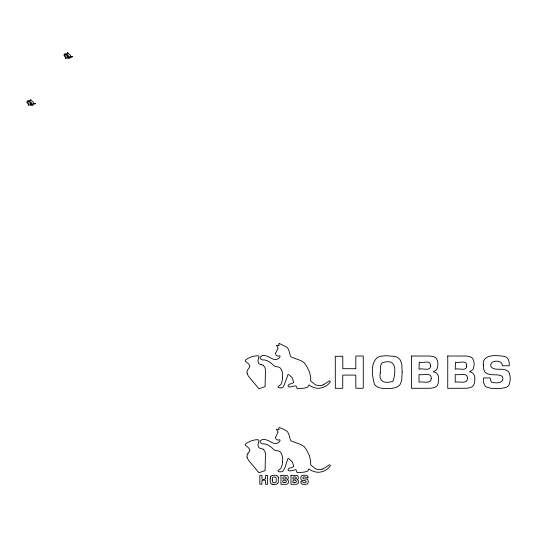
<?xml version="1.0" encoding="UTF-8"?>
<svg xmlns="http://www.w3.org/2000/svg" width="537" height="537" viewBox="0 0 537 537"><rect width="100%" height="100%" fill="white"/><g stroke="black" fill="none" stroke-linecap="round" stroke-linejoin="round"><path stroke-width="0.81" d="M31.119 103.829L31.582 103.889M35.361 103.426L35.361 103.399A1.45 1.45 0 0 1 34.039 104.071A1.289 1.289 0 0 1 33.254 103.762L33.267 103.748M72.468 56.466L72.367 56.365A4.934 4.934 0 0 1 71.743 56.761A0.96 0.96 0 0 1 70.991 56.754L70.488 56.217M33.146 105.057L32.737 104.735M282.549 377.41L282.684 373.866A16.016 16.016 0 0 0 280.885 368.744C279.408 365.563 274.494 368.02 272.769 364.569C270.024 362.052 266.365 359.434 262.486 359.931A1.228 1.228 0 0 1 262.069 359.763L260.351 358.582A1.658 1.658 0 0 1 260.109 357.937L260.351 356.904L262.224 355.595A1.611 1.611 0 0 1 262.721 355.487A7.424 7.424 0 0 1 264.231 355.514C269.03 355.581 273.259 361.414 277.777 358.984C280.139 357.87 281.435 354.695 278.092 356.125A1.926 1.926 0 0 1 277.582 356.038L276.669 355.514A7.122 7.122 0 0 1 276.26 355.152A1.866 1.866 0 0 1 276.018 354.856L275.474 353.413A0.96 0.96 0 0 1 275.515 352.997L276.253 351.997A2.47 2.47 0 0 0 276.535 351.587L277.26 349.694A10.404 10.404 0 0 1 277.676 348.936L277.938 348.58A6.135 6.135 0 0 1 278.173 348.298L276.401 345.244L277.911 345.466A12.452 12.452 0 0 0 278.314 345.6C280.301 346.311 277.454 343.123 279.67 343.673M282.549 461.37L282.684 457.826A16.016 16.016 0 0 0 280.885 452.704C279.408 449.529 274.494 451.979 272.769 448.536C270.024 446.012 266.365 443.394 262.486 443.891A1.228 1.228 0 0 1 262.069 443.723L260.351 442.542A1.658 1.658 0 0 1 260.109 441.897L260.351 440.864L262.224 439.555A1.611 1.611 0 0 1 262.721 439.447A7.424 7.424 0 0 1 264.231 439.474C269.03 439.541 273.259 445.374 277.777 442.944C280.139 441.83 281.435 438.655 278.092 440.085A1.947 1.947 0 0 1 277.421 439.937L276.669 439.474A7.122 7.122 0 0 1 276.26 439.112A1.866 1.866 0 0 1 276.018 438.816L275.696 438.145A10.955 10.955 0 0 1 275.582 437.783L275.474 437.373A0.96 0.96 0 0 1 275.515 436.957L276.253 435.957A2.47 2.47 0 0 0 276.535 435.547L277.26 433.654A14.204 14.204 0 0 1 277.387 433.406A8.76 8.76 0 0 1 277.562 433.091L277.676 432.903A5.518 5.518 0 0 1 278.173 432.258L276.401 429.204L278.045 429.472A11.955 11.955 0 0 0 278.441 429.593L279.139 429.472L278.629 428.103L279.314 427.533L283.865 429.332L286.832 431.13A6.343 6.343 0 0 1 287.798 432.211L289.027 434.795L290.443 440.112A3.504 3.504 0 0 0 291.322 440.991L300.834 444.549L304.244 446.663L306.64 450.147L309.426 455.806L310.762 461.511A9.639 9.639 0 0 1 310.561 463.303L310.52 463.887A4.699 4.699 0 0 0 311.124 465.277L315.347 468.667A9.223 9.223 0 0 0 318.696 469.519L320.455 469.513A7.82 7.82 0 0 0 322.737 468.996M270.218 478.722L270.205 480.917A8.961 8.961 0 0 0 270.279 482.018A3.752 3.752 0 0 0 270.48 482.736L270.541 482.864A2.229 2.229 0 0 0 271.185 483.703A2.833 2.833 0 0 0 271.514 483.918A2.732 2.732 0 0 0 272.071 484.159M28.844 103.889L28.877 102.319A0.759 0.759 0 0 0 28.716 101.755M65.944 56.929L65.984 55.418M33.381 103.232L33.885 103.722A0.96 0.96 0 0 0 34.603 103.742L34.637 103.722A4.934 4.934 0 0 0 35.194 103.366L35.288 103.319M29.884 100.607L30.059 100.197M66.984 53.653L67.132 53.324A0.718 0.718 0 0 1 67.226 53.136L67.253 53.089M30.589 102.862L30.596 102.842A1.148 1.148 0 0 0 30.602 102.627A1.551 1.551 0 0 0 30.374 102.05L30.072 101.936A0.765 0.765 0 0 1 29.77 101.862A3.054 3.054 0 0 1 29.602 101.694L29.569 101.668A2.598 2.598 0 0 0 29.287 101.433L29.132 101.359A1.752 1.752 0 0 0 28.756 101.204L28.535 101.218M67.461 53.861L67.387 54.015A1.859 1.859 0 0 1 67.212 54.183L66.91 54.257A4.309 4.309 0 0 0 66.507 54.062L66.132 53.901A1.309 1.309 0 0 0 65.709 53.807M69.078 56.882L69.186 57.13A2.779 2.779 0 0 0 69.81 57.097M30.817 103.628L31.012 103.05M67.917 56.667L68.112 56.09M69.239 58.231L68.528 58.311L68.528 57.419L69.004 57.419M30.669 103.889L30.126 103.91L30.549 103.326A2.182 2.182 0 0 0 30.589 102.983M31.112 102.715L31.186 102.688A2.725 2.725 0 0 1 31.549 103.03M277.824 483.166L277.958 482.938A2.819 2.819 0 0 0 278.213 482.192L278.24 482.065A10.686 10.686 0 0 0 278.327 480.796L278.334 478.756A13.526 13.526 0 0 0 278.307 478.111L278.22 477.507M29.079 105.272L29.085 104.379M66.185 58.311L66.192 57.419M27.199 102.097L27.192 101.647M64.292 55.15L64.272 54.66M31.656 103.54L31.623 103.232M28.441 100.869L28.602 100.788A1.309 1.309 0 0 1 29.025 100.869L29.407 101.023A4.309 4.309 0 0 1 29.81 101.218L30.341 100.815M67.494 56.747L67.649 56.365A2.182 2.182 0 0 0 67.689 56.023M68.259 56.768L68.817 56.902M69.622 57.446L69.528 57.795M323.106 384.841L322.73 385.029A7.82 7.82 0 0 1 320.455 385.546L318.696 385.553A9.223 9.223 0 0 1 315.34 384.714L311.124 381.317A4.699 4.699 0 0 1 310.52 379.928L310.561 379.344A9.639 9.639 0 0 0 310.762 377.551L309.426 371.846L306.64 366.187L304.244 362.703L300.834 360.589L291.322 357.031A3.504 3.504 0 0 1 290.443 356.152L289.027 350.836L287.798 348.251A6.343 6.343 0 0 0 286.832 347.171L279.811 343.727M322.73 468.989L323.106 468.801A49.357 49.357 0 0 0 328.657 465.237L329.886 464.76L330.342 465.794A15.466 15.466 0 0 1 325.764 470.11L322.932 471.473L319.871 472.171A13.022 13.022 0 0 1 317.756 472.231A15.526 15.526 0 0 1 313.85 471.493L311.869 470.741A10.404 10.404 0 0 1 311.178 470.412A6.431 6.431 0 0 1 309.352 469.063L308.654 469.197L307.835 471.043L305.009 471.949L300.646 472.54L297.001 472.379C296.008 471.124 296.907 468.694 294.316 470.076A15.016 15.016 0 0 0 293.867 470.184L290.806 470.774A5.451 5.451 0 0 1 289.98 470.936C286.241 471.13 288.503 467.412 291.135 467.781A3.551 3.551 0 0 1 291.631 467.673L293.699 466.418L292.786 463.29A12.66 12.66 0 0 0 292.403 462.075L292.215 461.847A29.079 29.079 0 0 0 288.752 458.585L288.141 458.37L287.725 458.987A21.138 21.138 0 0 0 287.476 459.8L284.758 468.116A19.097 19.097 0 0 1 284.469 468.62L283.059 470.976A2.625 2.625 0 0 1 282.261 471.614L280.636 471.828A12.566 12.566 0 0 1 279.435 471.801A2.121 2.121 0 0 1 278.925 471.701L278.132 471.137A0.913 0.913 0 0 1 277.998 470.681L280.965 468.371L282.18 464.847A21.802 21.802 0 0 0 282.583 461.37M70.186 57.003L70.367 56.788A0.725 0.725 0 0 0 70.622 56.956A1.631 1.631 0 0 0 72.555 56.539M68.494 56.68L68.729 56.271M70.032 57.05L70.011 57.056A1.443 1.443 0 0 1 69.81 57.103M68.118 58.305L67.528 58.311L67.528 57.419L68.004 57.419M32.703 104.064L32.757 104.05A2.779 2.779 0 0 1 32.079 104.104L31.958 103.829M281.126 387.855L282.261 387.654A2.625 2.625 0 0 0 283.059 387.016L283.516 386.325A14.942 14.942 0 0 1 283.979 385.485L286.939 377.692A23.232 23.232 0 0 0 287.188 376.873L287.906 374.578L288.758 374.611A29.079 29.079 0 0 1 292.229 377.873L292.397 378.122A12.66 12.66 0 0 1 292.786 379.33L293.699 382.458L291.631 383.713A3.551 3.551 0 0 0 291.135 383.821C288.503 383.452 286.241 387.164 289.98 386.976A5.451 5.451 0 0 0 290.806 386.815L292.517 386.492A4.759 4.759 0 0 0 292.96 386.432C296.041 385.385 296.31 385.626 297.001 388.419L300.646 388.573L305.009 387.989L307.835 387.083L308.654 385.237L309.366 385.089A6.927 6.927 0 0 0 311.567 386.627L313.85 387.533A15.526 15.526 0 0 0 317.145 388.231A13.022 13.022 0 0 0 319.871 388.211L322.932 387.513L325.771 386.15A15.466 15.466 0 0 0 330.342 381.827L329.886 380.8L328.651 381.263A49.357 49.357 0 0 1 323.099 384.828M280.797 387.862L280.636 387.868A12.566 12.566 0 0 1 279.435 387.842A2.121 2.121 0 0 1 278.925 387.741L278.132 387.177A0.913 0.913 0 0 1 277.998 386.714L280.965 384.411L282.18 380.881A21.802 21.802 0 0 0 282.583 377.41M294.82 482.595C300.029 482.112 291.437 477.104 293.027 482.595L294.706 482.595M32.797 105.279L32.515 105.245M30.898 105.272L30.421 105.272L30.421 104.393L30.898 104.379M31.898 105.272L31.421 105.272L31.421 104.393L31.898 104.379M65.977 57.768L65.621 57.754M28.521 104.728L28.877 104.728M284.684 482.595L283.012 482.595C281.059 477.729 289.698 481.374 285.187 482.588A11.029 11.029 0 0 1 284.805 482.595M274.004 484.361L274.394 484.361A13.405 13.405 0 0 0 275.796 484.287L275.924 484.26A2.779 2.779 0 0 0 277.857 483.193M67.273 54.982L67.152 54.969A0.765 0.765 0 0 1 66.877 54.902A3.054 3.054 0 0 1 66.709 54.734A2.598 2.598 0 0 0 66.393 54.472L66.239 54.398A1.752 1.752 0 0 0 65.856 54.244L65.615 54.237M69.978 57.781L70.24 57.915M69.978 57.949L69.676 57.922M68.259 55.72L68.306 55.741A2.719 2.719 0 0 1 68.676 56.09M261.7 364.764L261.23 364.65A8.209 8.209 0 0 1 260.291 364.388L259.069 363.804A2.108 2.108 0 0 1 258.76 363.529L257.921 361.267L258.619 358.031A11.754 11.754 0 0 0 258.834 357.239L258.861 356.414A1.087 1.087 0 0 0 258.431 355.93L257.25 355.709A21.258 21.258 0 0 0 245.933 359.736L245.275 360.481A0.886 0.886 0 0 0 245.221 360.857A0.732 0.732 0 0 0 245.335 361.2L247.067 362.616A13.626 13.626 0 0 1 248.43 363.811L249.577 365.328A2.255 2.255 0 0 1 249.765 366.274A2.651 2.651 0 0 1 249.49 367.389L248.503 368.785A8.767 8.767 0 0 0 247.785 369.771A5.323 5.323 0 0 0 247.033 373.289M67.4 52.646L67.595 52.72A2.833 2.833 0 0 1 68.038 52.928A0.765 0.765 0 0 1 68.313 53.317L68.38 53.512A0.933 0.933 0 0 0 68.421 53.787L69.3 54.257A2.108 2.108 0 0 1 69.87 54.526L69.904 54.606A4.303 4.303 0 0 1 70.313 55.345A2.041 2.041 0 0 1 70.569 56.21M30.307 99.614L30.488 99.681A2.833 2.833 0 0 1 30.931 99.889A0.765 0.765 0 0 1 31.213 100.278L31.28 100.52A0.933 0.933 0 0 0 31.314 100.741L32.2 101.218A2.108 2.108 0 0 1 32.77 101.486A4.303 4.303 0 0 1 33.207 102.305A2.041 2.041 0 0 1 33.462 103.171M263.486 365.496L264.862 367.295L265.473 370.154L265.07 386.674L258.941 388.761L249.242 377.236A15.19 15.19 0 0 1 248.154 375.618A11.921 11.921 0 0 1 247.409 374.108L247.161 373.275M263.486 449.456L264.862 451.255L265.473 454.114L265.07 470.64L258.941 472.721L249.242 461.196A15.19 15.19 0 0 1 248.154 459.578A11.552 11.552 0 0 1 247.322 457.86L247.161 457.235M65.326 57.157L64.359 56.002M28.219 104.118L27.34 103.07M65.42 58.298L65.42 57.439M28.313 105.272L28.313 104.4M65.984 58.258L65.648 57.949L65.621 58.291M67.501 55.116A1.584 1.584 0 0 1 67.709 55.7M64.078 54.311A1.725 1.725 0 0 1 65.313 53.854M64.151 55.72A0.765 0.765 0 0 1 64.205 55.116M65.823 54.794A0.759 0.759 0 0 1 66.004 55.358M26.924 101.211A1.692 1.692 0 0 1 28.031 100.896M27.045 102.681A0.765 0.765 0 0 1 27.098 102.077M261.7 364.791A5.813 5.813 0 0 1 263.526 365.422M247.033 457.249A5.323 5.323 0 0 1 247.913 453.604M247.893 453.584A5.276 5.276 0 0 1 248.054 453.335L248.779 452.402A9.579 9.579 0 0 0 249.208 451.839L249.423 451.476A2.692 2.692 0 0 0 249.779 450.066A2.229 2.229 0 0 0 249.638 449.435L248.416 447.777A13.626 13.626 0 0 0 247.06 446.583L245.335 445.16A0.732 0.732 0 0 1 245.221 444.817A0.886 0.886 0 0 1 245.275 444.441L245.933 443.703A21.258 21.258 0 0 1 257.25 439.655L258.431 439.89A1.087 1.087 0 0 1 258.861 440.374L258.834 441.199A11.754 11.754 0 0 1 258.619 441.991L257.921 445.227L258.76 447.496A2.108 2.108 0 0 0 259.069 447.764L260.291 448.341A8.209 8.209 0 0 0 261.23 448.61L261.7 448.724A5.813 5.813 0 0 1 263.526 449.382M278.367 477.467A2.846 2.846 0 0 0 275.937 475.319A9.431 9.431 0 0 0 274.884 475.299L274.145 475.292A14.123 14.123 0 0 0 272.856 475.359L272.736 475.373A3.645 3.645 0 0 0 272.38 475.44M274.004 484.34A9.055 9.055 0 0 1 272.064 484.206M270.225 478.722A9.713 9.713 0 0 1 270.333 477.453L270.447 477.064A2.255 2.255 0 0 1 270.735 476.48M270.715 476.46A2.698 2.698 0 0 1 272.38 475.467M272.299 480.011L272.306 480.635A11.23 11.23 0 0 0 272.333 481.273L272.668 482.28L273.689 482.582A12.72 12.72 0 0 0 274.179 482.595L274.313 482.595A9.934 9.934 0 0 0 274.83 482.588L275.656 482.414A0.772 0.772 0 0 0 275.917 482.179L276.078 481.857A2.148 2.148 0 0 0 276.172 481.514L276.219 481.045A13.271 13.271 0 0 0 276.24 480.548L276.233 478.903A12.082 12.082 0 0 0 276.219 478.393L275.85 477.359L274.85 477.071A12.526 12.526 0 0 0 274.353 477.057L274.018 477.057A8.565 8.565 0 0 0 273.655 477.071L273.051 477.171A0.933 0.933 0 0 0 272.742 477.346A1.181 1.181 0 0 0 272.574 477.514A0.846 0.846 0 0 0 272.46 477.722L272.333 478.454A12.68 12.68 0 0 0 272.313 478.95L272.299 480.011M380.29 372.839C378.437 381.968 385.076 383.707 392.406 381.498A2.799 2.799 0 0 0 393.353 380.659C395.561 371.738 397.212 358.119 382.988 362.556A3.363 3.363 0 0 0 381.881 363.187L380.538 365.858L380.29 372.839M402.139 372.013L401.743 380.25L400.253 384.224A7.921 7.921 0 0 1 398.816 385.834L396.038 387.479L392.037 388.352A52.908 52.908 0 0 1 387.862 388.546L382.68 388.392L379.028 387.667A9.431 9.431 0 0 1 377.457 386.949L375.544 385.512A7.693 7.693 0 0 1 374.37 384.015C372.154 375.887 370.302 363.979 377.149 357.696A11.002 11.002 0 0 1 380.565 356.306L383.23 355.924A55.687 55.687 0 0 1 386.955 355.769L395.145 356.427A10.404 10.404 0 0 1 396.454 356.91L398.387 358.038A8.042 8.042 0 0 1 400.387 360.246L401.851 364.677L402.139 372.013M431.211 378.283C431.688 384.653 422.062 381.095 419.001 382.163L419.001 374.712L419.363 374.511C422.324 375.645 431.768 371.899 431.211 378.283M467.412 378.283C467.888 384.653 458.262 381.095 455.208 382.163L455.208 374.712L455.564 374.511C458.524 375.645 467.969 371.899 467.412 378.283M483.313 364.918L483.669 369.174L484.723 371.698A5.256 5.256 0 0 0 485.851 372.873C490.697 376.35 497.759 373.249 502.417 376.484C505.149 383.358 496.47 383.391 492.06 382.317A2.202 2.202 0 0 1 491.006 381.458L490.18 377.947L483.508 377.947L483.575 382.586L485.193 386.002A5.202 5.202 0 0 0 486.227 386.902L490.818 388.291L499.182 388.533A52.237 52.237 0 0 0 500.813 388.466L506.337 387.311A6.961 6.961 0 0 0 507.425 386.633L508.062 386.09A5.336 5.336 0 0 0 508.989 384.922C510.566 381.189 510.62 376.645 509.237 372.846A4.954 4.954 0 0 0 508.277 371.564C503.619 366.764 494.255 371.906 490.845 366.375C488.992 359.756 503.189 359.293 502.236 365.784L509.277 365.784L509.17 362.2L508.271 359.414A6.659 6.659 0 0 0 507.512 358.3A5.417 5.417 0 0 0 506.143 357.152L503.954 356.32L499.974 355.83A55.667 55.667 0 0 0 498.235 355.776C491.892 354.997 482.179 356.367 483.313 364.918M280.952 475.352L280.952 484.293L285.684 484.293A8.37 8.37 0 0 0 286.241 484.28L287.684 483.884A1.45 1.45 0 0 0 288.074 483.501L288.436 482.058A6.189 6.189 0 0 0 288.416 481.253L288.154 480.38A1.148 1.148 0 0 0 287.812 480.031L286.953 479.749L287.261 479.595A1.51 1.51 0 0 0 287.577 479.434L287.772 479.293A1.202 1.202 0 0 0 288.054 478.917L288.235 478.212A5.169 5.169 0 0 0 288.221 477.111L287.899 476.158A1.483 1.483 0 0 0 287.376 475.668L286.563 475.413A7.599 7.599 0 0 0 285.55 475.359L280.952 475.352M290.967 475.352L290.967 484.293L295.699 484.293A7.887 7.887 0 0 0 296.417 484.267L297.699 483.884A1.45 1.45 0 0 0 298.089 483.501L298.458 482.058A6.189 6.189 0 0 0 298.431 481.253L298.169 480.38A1.148 1.148 0 0 0 297.827 480.031L296.968 479.749L297.283 479.595A1.51 1.51 0 0 0 297.592 479.434L297.787 479.293A1.202 1.202 0 0 0 298.069 478.917L298.257 478.084A5.075 5.075 0 0 0 298.216 476.977L297.981 476.265A1.504 1.504 0 0 0 297.391 475.668L296.444 475.393A8.082 8.082 0 0 0 295.565 475.359L290.967 475.352M411.55 356.004L411.543 388.318L430.681 388.258L434.178 387.654L436.292 386.526A5.195 5.195 0 0 0 437.293 385.432L438.246 383.21L438.615 380.23A25.984 25.984 0 0 0 438.615 378.699C438.924 375.397 436.849 371.913 433.252 371.893L436.789 369.584L437.93 365.449A22.93 22.93 0 0 0 437.944 364.12L437.554 360.978L436.413 358.548A5.289 5.289 0 0 0 435.151 357.36L433.151 356.474L429.989 356.038L411.55 356.004M447.751 356.004L447.744 388.318L466.881 388.258L470.378 387.654L472.493 386.526A5.195 5.195 0 0 0 473.5 385.432L474.446 383.21L474.815 380.23A25.984 25.984 0 0 0 474.815 378.699C475.124 375.397 473.05 371.913 469.452 371.893L472.99 369.584L474.131 365.449A22.93 22.93 0 0 0 474.144 364.12L473.755 360.978L472.62 358.548A5.289 5.289 0 0 0 471.352 357.36L469.358 356.474L466.19 356.038L447.751 356.004M308.003 477.715C306.969 479.393 304.278 474.822 302.875 477.722A2.766 2.766 0 0 0 302.875 478.084L303.324 478.803L305.667 479.017A11.25 11.25 0 0 1 306.298 479.078L307.01 479.239A2.061 2.061 0 0 1 307.473 479.474L307.714 479.662A1.369 1.369 0 0 1 307.976 480.018L308.225 481.273A9.928 9.928 0 0 1 308.225 481.964L307.909 483.36A1.477 1.477 0 0 1 307.654 483.683A1.994 1.994 0 0 1 307.063 484.072L305.848 484.32A13.271 13.271 0 0 1 305.197 484.354L304.211 484.361A15.365 15.365 0 0 1 303.11 484.314L301.613 483.904A1.463 1.463 0 0 1 301.25 483.555L301.15 483.414A1.853 1.853 0 0 1 300.948 482.978C300.264 478.762 303.083 483.313 304.633 482.729A14.667 14.667 0 0 0 305.083 482.723C307.553 482.286 305.385 479.695 303.6 480.548A16.996 16.996 0 0 1 302.821 480.474L302.297 480.38A2.383 2.383 0 0 1 301.7 480.152L301.505 480.024A1.504 1.504 0 0 1 301.076 479.494L300.807 478.192A7.451 7.451 0 0 1 300.807 477.662L301.19 476.185A1.389 1.389 0 0 1 301.606 475.775A2.437 2.437 0 0 1 302.237 475.493L303.492 475.312A16.197 16.197 0 0 1 304.036 475.292L304.935 475.292A13.519 13.519 0 0 1 305.835 475.332L307.124 475.675A1.497 1.497 0 0 1 307.5 475.99A1.947 1.947 0 0 1 307.862 476.655L308.003 477.715M286.201 478.145L285.899 478.863L284.979 479.011A13.774 13.774 0 0 1 284.623 479.017L283.012 479.017C281.469 476.614 285.758 476.178 286.201 477.782A3.551 3.551 0 0 1 286.201 478.145M296.216 478.145L295.706 478.964L293.027 479.017C291.49 476.614 295.78 476.178 296.216 477.782A3.551 3.551 0 0 1 296.216 478.145M430.52 366.093C430.506 371.893 421.552 367.691 419.001 369.228L419.31 362.153C421.834 363.576 430.03 359.656 430.513 364.784A12.848 12.848 0 0 1 430.52 366.093M466.72 366.093C466.707 371.893 457.752 367.691 455.208 369.228L455.51 362.153C458.034 363.576 466.23 359.656 466.713 364.784A12.848 12.848 0 0 1 466.72 366.093M265.533 478.762C258.122 481.81 265.218 473.802 259.848 475.433L259.861 484.293L261.908 484.199L261.908 480.635C269.453 477.99 262.09 485.958 267.594 484.159L267.594 475.352L265.533 475.467L265.533 478.762M355.816 368.301L355.588 368.697L342.841 368.697L342.734 356.299L335.276 356.273L335.323 388.318L342.492 388.318L342.734 387.962L342.734 375.088L355.467 375.088L355.816 375.376L355.816 388.224L362.938 388.318L363.274 387.815L363.274 356.004L356.105 356.004L355.816 356.414L355.816 368.301"/></g></svg>
